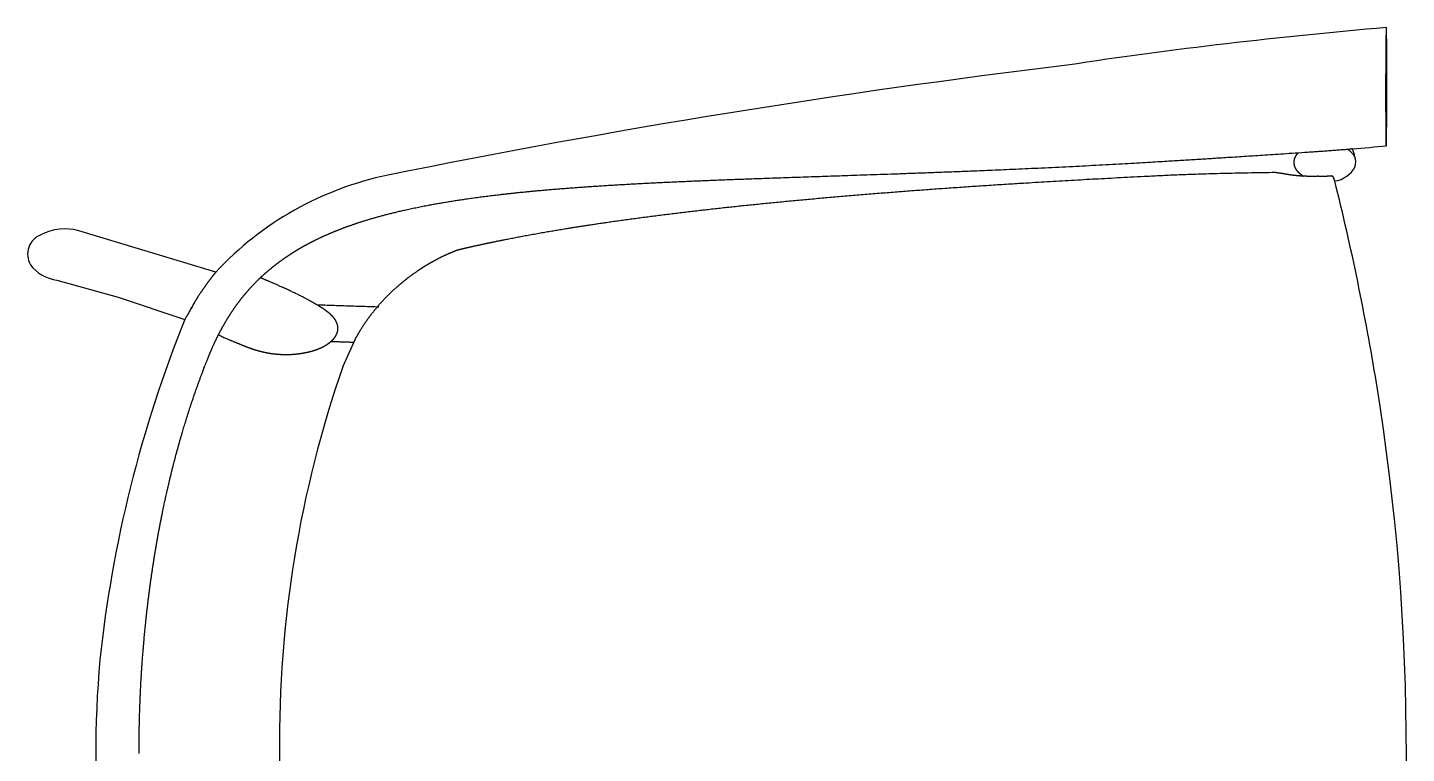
# Model space of a CAD drawing. Extents: x 68243 to 108563, y 14962 to 43474.
# Drawn here: x 90268 to 90853, y 34554 to 34862 of the extents above; entities that cross this region are included whole.
import ezdxf

# ---------------------------------------------------------------- set-up
doc = ezdxf.new("R2010")
doc.units = 0
doc.header["$LTSCALE"] = 1000
doc.header["$MEASUREMENT"] = 0
doc.layers.add('A-立面看线', color=7, linetype='Continuous')

# ---------------------------------------------------------------- blocks, each defined once
blk = doc.blocks.new('*U70')
at = {"color": 0, "ltscale": 50}
for p, q in [((-830.036603882374, -923.324634925084), (-830.0432765603928, -923.1397393351945)), ((-830.0299577776786, -923.5095314720238), (-830.036603882374, -923.324634925084)), ((-830.0233382478491, -923.6944289729727), (-830.0299577776786, -923.5095314720238)), ((-830.0167452928672, -923.8793274231575), (-830.0233382478491, -923.6944289729727)), ((-830.0101789123, -924.064226818693), (-830.0167452928672, -923.8793274231575)), ((-830.0036391054327, -924.2491271564213), (-830.0101789123, -924.064226818693)), ((-829.9971258749283, -924.4340284318896), (-830.0036391054327, -924.2491271564213)), ((-829.990639218664, -924.6189306414308), (-829.9971258749283, -924.4340284318896)), ((-829.9841791376148, -924.8038337828184), (-829.990639218664, -924.6189306414308)), ((-829.9777456323263, -924.988737849184), (-829.9841791376148, -924.8038337828184)), ((-829.9713387022275, -925.1736428390868), (-829.9777456323263, -924.988737849184)), ((-829.9649583477276, -925.3585487469973), (-829.9713387022275, -925.1736428390868)), ((-829.9586045676897, -925.5434555711108), (-829.9649583477276, -925.3585487469973)), ((-829.9522773639292, -925.7283633054176), (-829.9586045676897, -925.5434555711108)), ((-829.9459767370008, -925.9132719471963), (-829.9522773639292, -925.7283633054176)), ((-829.939702685484, -926.0981814933184), (-829.9459767370008, -925.9132719471963)), ((-829.9334552102137, -926.2830919396511), (-829.939702685484, -926.0981814933184)), ((-829.9272343118773, -926.4680032813194), (-829.9334552102137, -926.2830919396511)), ((-829.921039989058, -926.6529155160097), (-829.9272343118773, -926.4680032813194)), ((-829.9148722432892, -926.8378286377265), (-829.921039989058, -926.6529155160097)), ((-829.9087310735758, -927.0227426445053), (-829.9148722432892, -926.8378286377265)), ((-829.9026164825846, -927.2076575321116), (-829.9087310735758, -927.0227426445053)), ((-829.8965284662172, -927.3925732973003), (-829.9026164825846, -927.2076575321116)), ((-829.8904670285428, -927.5774899350217), (-829.8965284662172, -927.3925732973003)), ((-829.8844321671568, -927.7624074411724), (-829.8904670285428, -927.5774899350217)), ((-829.8784238837397, -927.9473258140642), (-829.8844321671568, -927.7624074411724)), ((-829.8724421774332, -928.1322450475855), (-829.8784238837397, -927.9473258140642)), ((-829.8664870478042, -928.3171651401644), (-829.8724421774332, -928.1322450475855)), ((-829.86055849695, -928.5020860860241), (-829.8664870478042, -928.3171651401644)), ((-829.8546565238739, -928.6870078818029), (-829.86055849695, -928.5020860860241)), ((-829.8487811278574, -928.8719305229024), (-829.8546565238739, -928.6870078818029)), ((-829.8429323107321, -929.056854008988), (-829.8487811278574, -928.8719305229024)), ((-830.2236018628646, -935.7920391907246), (-830.1359029812302, -935.662316822767)), ((-830.183690234142, -935.7330027366988), (-830.1741329135311, -935.7188657462539)), ((-830.1741329135311, -935.7188657462539), (-830.1645958621284, -935.704715075015)), ((-830.1645958621284, -935.704715075015), (-830.1550790988949, -935.6905507507472)), ((-830.1550790988949, -935.6905507507472), (-830.1455826426627, -935.6763728035148)), ((-830.1455826426627, -935.6763728035148), (-830.1361065150704, -935.6621812621452)), ((-830.1361065150704, -935.6621812621452), (-830.1266507326891, -935.6479761541705)), ((-830.1359029812302, -935.662316822767), (-830.051533915157, -935.5339832233294)), ((-830.1266507326891, -935.6479761541705), (-830.117215318438, -935.6337575117359)), ((-830.117215318438, -935.6337575117359), (-830.1078002888826, -935.619525362752)), ((-830.1078002888826, -935.619525362752), (-830.0984056636971, -935.6052797361481)), ((-830.0984056636971, -935.6052797361481), (-830.0890314628305, -935.5910206599074)), ((-830.0890314628305, -935.5910206599074), (-830.0796777066662, -935.576748166437)), ((-830.0796777066662, -935.576748166437), (-830.0703444120518, -935.5624622820906)), ((-830.0703444120518, -935.5624622820906), (-830.061031598525, -935.5481630388531)), ((-830.061031598525, -935.5481630388531), (-830.0517392871607, -935.5338504637912)), ((-830.0517392871607, -935.5338504637912), (-830.0424674962233, -935.5195245867653)), ((-830.051533915157, -935.5339832233294), (-829.9688272254662, -935.4045725582837)), ((-830.0424674962233, -935.5195245867653), (-830.0332162436953, -935.5051854375051)), ((-830.0332162436953, -935.5051854375051), (-830.0239855492528, -935.4908330467442)), ((-830.0239855492528, -935.4908330467442), (-830.0147754304453, -935.4764674412581)), ((-830.0147754304453, -935.4764674412581), (-830.0055859096319, -935.4620886526682)), ((-830.0055859096319, -935.4620886526682), (-829.9964170033836, -935.4476967105729)), ((-829.9964170033836, -935.4476967105729), (-829.9872687299594, -935.4332916429412)), ((-829.9872687299594, -935.4332916429412), (-829.9781411095973, -935.4188734797935)), ((-829.9781411095973, -935.4188734797935), (-829.9690341604255, -935.4044422519946)), ((-829.9690341604255, -935.4044422519946), (-829.9599479016888, -935.3899979884882)), ((-829.9688272254662, -935.4045725582837), (-829.8882487543815, -935.2748342887644)), ((-829.9599479016888, -935.3899979884882), (-829.9508823503893, -935.3755407192366)), ((-829.9508823503893, -935.3755407192366), (-829.941837526334, -935.3610704727762)), ((-829.941837526334, -935.3610704727762), (-829.9328134484931, -935.3465872796078)), ((-829.9328134484931, -935.3465872796078), (-829.9238101344308, -935.3320911695337)), ((-829.9238101344308, -935.3320911695337), (-829.9148276042433, -935.3175821732875)), ((-829.9148276042433, -935.3175821732875), (-829.9058658737922, -935.3030603181251)), ((-829.9058658737922, -935.3030603181251), (-829.8969249641668, -935.2885256354784)), ((-829.8969249641668, -935.2885256354784), (-829.8880048922238, -935.2739781557902)), ((-831.4667793277349, -947.6212005291454), (-831.4958487044096, -947.8720061498461)), ((-831.4371650939811, -947.370458660851), (-831.4667793277349, -947.6212005291454)), ((-831.4070061427847, -947.1197817267966), (-831.4371650939811, -947.370458660851)), ((-831.3763026156157, -946.8691709112609), (-831.4070061427847, -947.1197817267966)), ((-831.3450546581698, -946.618627396354), (-831.3763026156157, -946.8691709112609)), ((-831.3281304050997, -946.4877978138102), (-831.3450546581698, -946.618627396354)), ((-831.3109783896507, -946.3569978972082), (-831.3281304050997, -946.4877978138102)), ((-831.2935986650373, -946.2262280414288), (-831.3109783896507, -946.3569978972082)), ((-831.2759912839247, -946.0954886447435), (-831.2935986650373, -946.2262280414288)), ((-831.258156297692, -945.9647801011888), (-831.2759912839247, -946.0954886447435)), ((-831.2400937628063, -945.8341028091672), (-831.258156297692, -945.9647801011888)), ((-831.2218037317762, -945.7034571630065), (-831.2400937628063, -945.8341028091672)), ((-831.2032862614888, -945.5728435606143), (-831.2218037317762, -945.7034571630065)), ((-831.1845414068503, -945.4422623969149), (-831.2032862614888, -945.5728435606143)), ((-831.165569226856, -945.3117140677787), (-831.1845414068503, -945.4422623969149)), ((-831.1463697769723, -945.1811989684938), (-831.165569226856, -945.3117140677787)), ((-831.1269431169021, -945.0507174954109), (-831.1463697769723, -945.1811989684938)), ((-831.1072893038072, -944.9202700444584), (-831.1269431169021, -945.0507174954109)), ((-831.0874083987892, -944.7898570098769), (-831.1072893038072, -944.9202700444584)), ((-831.0673004619694, -944.6594787874055), (-831.0874083987892, -944.7898570098769)), ((-831.0469655526213, -944.5291357730748), (-831.0673004619694, -944.6594787874055)), ((-831.026403734526, -944.3988283617946), (-831.0469655526213, -944.5291357730748)), ((-831.0056150690671, -944.2685569473542), (-831.026403734526, -944.3988283617946)), ((-830.9845996193235, -944.1383219261625), (-831.0056150690671, -944.2685569473542)), ((-830.9633574497766, -944.0081236918923), (-830.9845996193235, -944.1383219261625)), ((-830.9418886223757, -943.8779626400647), (-830.9633574497766, -944.0081236918923)), ((-830.9201932045617, -943.7478391644399), (-830.9418886223757, -943.8779626400647)), ((-830.8982712623692, -943.6177536610921), (-830.9201932045617, -943.7478391644399)), ((-830.8761228605599, -943.4877065224864), (-830.8982712623692, -943.6177536610921)), ((-830.8537480667183, -943.3576981440274), (-830.8761228605599, -943.4877065224864)), ((-830.8311469494056, -943.2277289185149), (-830.8537480667183, -943.3576981440274)), ((-830.8083195774761, -943.0977992416156), (-830.8311469494056, -943.2277289185149)), ((-830.7852660182234, -942.9679095056345), (-830.8083195774761, -943.0977992416156)), ((-830.7619863438831, -942.8380601065437), (-830.7852660182234, -942.9679095056345)), ((-830.7384806227328, -942.7082514359208), (-830.7619863438831, -942.8380601065437)), ((-830.7147489261533, -942.5784838873369), (-830.7384806227328, -942.7082514359208)), ((-830.6907913294763, -942.4487578554545), (-830.7147489261533, -942.5784838873369)), ((-831.5243730854854, -948.1228743370448), (-831.552352336108, -948.3738039063464)), ((-831.4958487044096, -947.8720061498461), (-831.5243730854854, -948.1228743370448)), ((-774.3605601425115, -1327.567533550668), (-774.3889594758602, -1328.381785819816)), ((-774.5587249897035, -1333.267321374035), (-774.5869141595304, -1334.08158094564)), ((-774.5305057970108, -1332.453062842513), (-774.5587249897035, -1333.267321374035)), ((-774.5022565801828, -1331.638805350551), (-774.5305057970108, -1332.453062842513)), ((-774.4739773392303, -1330.824548902106), (-774.5022565801828, -1331.638805350551)), ((-774.4456680758431, -1330.010293496976), (-774.4739773392303, -1330.824548902106)), ((-774.4173287879075, -1329.196039135088), (-774.4456680758431, -1330.010293496976)), ((-774.3889594758602, -1328.381785819816), (-774.4173287879075, -1329.196039135088)), ((-774.7554186786438, -1338.967160155036), (-774.7833976818201, -1339.781426975358)), ((-774.7274096513029, -1338.152894365689), (-774.7554186786438, -1338.967160155036)), ((-774.6993706012199, -1337.338629611346), (-774.7274096513029, -1338.152894365689)), ((-774.6713015264195, -1336.524365890524), (-774.6993706012199, -1337.338629611346)), ((-774.643202428033, -1335.71010320526), (-774.6713015264195, -1336.524365890524)), ((-774.6150733055019, -1334.895841557038), (-774.643202428033, -1335.71010320526)), ((-774.5869141595304, -1334.08158094564), (-774.6150733055019, -1334.895841557038)), ((-749.0065652503399, -1342.841448796884), (-760.8545652942648, -1337.459492117036)), ((-759.4116885302519, -1339.442166325694), (-759.422189152272, -1339.745075327053)), ((-759.4011821710719, -1339.13925752361), (-759.4116885302519, -1339.442166325694)), ((-759.390670073888, -1338.836348920202), (-759.4011821710719, -1339.13925752361)), ((-759.3801522388476, -1338.533440517334), (-759.390670073888, -1338.836348920202)), ((-759.3696286649538, -1338.230532312606), (-759.3801522388476, -1338.533440517334)), ((-774.9506411949005, -1344.667049514275), (-774.9784100290035, -1345.481323528322)), ((-774.9228423367495, -1343.852776522894), (-774.9506411949005, -1344.667049514275)), ((-774.8950134538591, -1343.03850455863), (-774.9228423367495, -1343.852776522894)), ((-774.8671545463658, -1342.224233619723), (-774.8950134538591, -1343.03850455863)), ((-774.8392656155465, -1341.409963709739), (-774.8671545463658, -1342.224233619723)), ((-774.8113466604118, -1340.595694826741), (-774.8392656155465, -1341.409963709739)), ((-774.7833976818201, -1339.781426975358), (-774.8113466604118, -1340.595694826741)), ((-759.6102190999864, -1345.197471247229), (-759.6206106949394, -1345.500384008948)), ((-759.5998217678716, -1344.894558683518), (-759.6102190999864, -1345.197471247229)), ((-759.5894186957739, -1344.591646316389), (-759.5998217678716, -1344.894558683518)), ((-759.5790098860907, -1344.288734146961), (-759.5894186957739, -1344.591646316389)), ((-759.5685953375523, -1343.985822174422), (-759.5790098860907, -1344.288734146961)), ((-759.5581750504407, -1343.682910399162), (-759.5685953375523, -1343.985822174422)), ((-759.5477490268677, -1343.379998820557), (-759.5581750504407, -1343.682910399162)), ((-759.5373172647251, -1343.077087440513), (-759.5477490268677, -1343.379998820557)), ((-759.5268797620411, -1342.774176258259), (-759.5373172647251, -1343.077087440513)), ((-759.5164365233177, -1342.471265272936), (-759.5268797620411, -1342.774176258259)), ((-759.5059875464485, -1342.168354486304), (-759.5164365233177, -1342.471265272936)), ((-759.49553283157, -1341.865443897186), (-759.5059875464485, -1342.168354486304)), ((-759.4850723776999, -1341.562533506411), (-759.49553283157, -1341.865443897186)), ((-759.474606185262, -1341.259623314196), (-759.4850723776999, -1341.562533506411)), ((-759.4641342552386, -1340.956713319625), (-759.474606185262, -1341.259623314196)), ((-759.4536565862218, -1340.65380352347), (-759.4641342552386, -1340.956713319625)), ((-759.4431731799068, -1340.350893926443), (-759.4536565862218, -1340.65380352347)), ((-759.4326840351605, -1340.047984526624), (-759.4431731799068, -1340.350893926443)), ((-759.422189152272, -1339.745075327053), (-759.4326840351605, -1340.047984526624)), ((-749.0065652503399, -1342.841448796884), (-744.0701037389081, -1344.525866124022)), ((-744.0701037389081, -1344.525866124022), (-739.1158216909134, -1346.157124345613)), ((-775.171951189328, -1351.181270226647), (-775.1994798291362, -1351.995552397726)), ((-775.1443925254516, -1350.366989071685), (-775.171951189328, -1351.181270226647)), ((-775.1168038379274, -1349.552708932999), (-775.1443925254516, -1350.366989071685)), ((-775.0891851245105, -1348.738429812263), (-775.1168038379274, -1349.552708932999)), ((-775.0615363877387, -1347.924151710613), (-775.0891851245105, -1348.738429812263)), ((-775.0338576262056, -1347.109874629095), (-775.0615363877387, -1347.924151710613)), ((-775.0061488397678, -1346.295598567158), (-775.0338576262056, -1347.109874629095)), ((-774.9784100290035, -1345.481323528322), (-775.0061488397678, -1346.295598567158)), ((-759.6931911910433, -1347.620778840137), (-759.7035368796405, -1347.92369317179)), ((-759.6828397642894, -1347.317864704222), (-759.6931911910433, -1347.620778840137)), ((-759.6724825979709, -1347.014950763842), (-759.6828397642894, -1347.317864704222)), ((-759.6621196937813, -1346.712037019475), (-759.6724825979709, -1347.014950763842)), ((-759.6517510524263, -1346.409123471763), (-759.6621196937813, -1346.712037019475)), ((-759.6413766708029, -1346.106210120226), (-759.6517510524263, -1346.409123471763)), ((-759.6309965525834, -1345.803296966958), (-759.6413766708029, -1346.106210120226)), ((-759.6206106949394, -1345.500384008948), (-759.6309965525834, -1345.803296966958)), ((-739.1158216909134, -1346.157124345613), (-734.1442915428815, -1347.735034981233)), ((-734.1442915428815, -1347.735034981233), (-729.1560877217398, -1349.259415714943)), ((-729.1560877217398, -1349.259415714943), (-724.1517865790956, -1350.73009041202)), ((-724.1517865790956, -1350.73009041202), (-719.1319663299037, -1352.146889148775)), ((-775.2269784448672, -1352.809835582186), (-775.2544470348366, -1353.624119781933)), ((-775.1994798291362, -1351.995552397726), (-775.2269784448672, -1352.809835582186)), ((-719.1319663299037, -1352.146889148775), (-714.097206981085, -1353.509648220701)), ((-714.097206981085, -1353.509648220701), (-709.0480902648378, -1354.81821017171)), ((-709.0480902648378, -1354.81821017171), (-703.9851995748686, -1356.072423805119)), ((-703.9851995748686, -1356.072423805119), (-698.9091198912392, -1357.272144206698)), ((-698.9091198912392, -1357.272144206698), (-693.8204377242018, -1358.417232755979)), ((-693.8204377242018, -1358.417232755979), (-688.7197410341014, -1359.507557144287)), ((-688.7197410341014, -1359.507557144287), (-683.6076191746615, -1360.542991392969)), ((-683.6076191746615, -1360.542991392969), (-678.484662817671, -1361.523415865784)), ((-678.484662817671, -1361.523415865784), (-673.3514638846882, -1362.448717278705)), ((-673.3514638846882, -1362.448717278705), (-668.2086154830122, -1363.318788720862)), ((-668.2086154830122, -1363.318788720862), (-663.0567118369745, -1364.133529661485)), ((-663.0567118369745, -1364.133529661485), (-657.8963482103463, -1364.892845962226)), ((-657.8963482103463, -1364.892845962226), (-652.7281208534223, -1365.596649889063)), ((-652.7281208534223, -1365.596649889063), (-647.5526269167021, -1366.244860121165)), ((-647.5526269167021, -1366.244860121165), (-642.3704643955571, -1366.837401764395)), ((-642.3704643955571, -1366.837401764395), (-637.1822320560168, -1367.374206352411)), ((-637.1822320560168, -1367.374206352411), (-631.9885293605766, -1367.855211863382)), ((-631.9885293605766, -1367.855211863382), (-626.7899564071995, -1368.280362718098)), ((-626.7899564071995, -1368.280362718098), (-621.5871138592138, -1368.649609794156)), ((-621.5871138592138, -1368.649609794156), (-616.3806028676918, -1368.962910425937)), ((-616.3806028676918, -1368.962910425937), (-611.1710250112046, -1369.220228416336)), ((-611.1710250112046, -1369.220228416336), (-605.9589822221278, -1369.421534033085)), ((-605.9589822221278, -1369.421534033085), (-600.7450767170958, -1369.56680401614)), ((-600.7450767170958, -1369.56680401614), (-595.5299109258503, -1369.656021580056)), ((-595.5299109258503, -1369.656021580056), (-590.3140874304227, -1369.689176417494)), ((-590.3140874304227, -1369.689176417494), (-585.0982088810088, -1369.666264696716)), ((-585.0982088810088, -1369.666264696716), (-579.882330331211, -1369.68917641764))]:
    blk.add_line(p, q, dxfattribs=at)
at = {"color": 0}
for p, q in [((-789.2058851409038, -1396.668932738277), (-806.780795162229, -1454.829338131603)), ((-778.5944019509316, -1438.06597330021), (-769.1708608193439, -1409.809273073915)), ((-785.8575806289391, -1464.062802363231), (-778.5944019509316, -1438.06597330021))]:
    blk.add_line(p, q, dxfattribs=at)
for centre, radius, start, end in [((-585.0920420872717, -1867.11283628302), 975.550192249895, 80.61900168671195, 99.27014285602023), ((-869.7087339465761, -2378.712552516445), 1478.894624179272, 88.95471450199835, 90.89907236746163), ((1191.049956916771, -723.6945922009472), 2091.408725176233, 184.8357637897574, 188.5748288633883), ((-3449.832268500995, -1121.788187530459), 2616.513919603852, 4.54506462450042, 4.861090837508226), ((-576.6071953324536, -1922.640367159169), 1031.7195002183, 99.2384399183474, 104.0949098297673), ((-831.5807550261197, -941.167776652539), 28.51837897128431, 103.319060432532, 110.4535877416074), ((-835.9326864625746, -919.6165590829187), 6.584854351966611, 72.54834565271442, 109.6835802996124), ((-839.1459697410428, -923.4661539139925), 11.38246527609136, 7.491232677543612, 62.88380837247816), ((2776.317359409786, -591.599394566394), 3680.171068213443, 186.9282621188704, 191.4735417712179), ((-695.5539145913481, -1295.871292076656), 137.5894470908404, 191.6444716186186, 227.1045688379612), ((-567.8588638479068, -910.5443347902183), 538.3233217352295, 248.0398812063734, 263.9330481574871), ((-585.134689058932, -1003.218822045019), 444.4033596211599, 264.8851242578325, 286.0517642023325), ((-785.597879174953, -1460.62563828018), 21.96162619517032, 164.6967032344201, 207.8710586676449), ((-802.1037581477613, -1462.210007467045), 16.35148717702411, 306.6946968759334, 353.4938141724365), ((-796.792191572611, -1467.723785832291), 8.809364747394882, 201.080507550674, 300.4108883697984)]:
    blk.add_arc(centre, radius, start, end, dxfattribs=at)
blk.add_open_spline([(-842.7298842868167, -900.0646161649784), (-842.7306727858395, -900.0660479630315), (-842.7378780609179, -900.0682035493373), (-842.7652477870251, -900.0728754096344), (-842.8267197810201, -900.0781717921636), (-842.9199707201442, -900.0836509380606), (-843.1282830068267, -900.0926677005773), (-843.492507295874, -900.103333007617), (-844.2760978576407, -900.1204301859398), (-845.5982050033053, -900.1401485417446), (-847.237852042439, -900.1588470592251), (-849.1279866329533, -900.1762136236357), (-851.2015515908643, -900.1920240039326), (-857.0680758393828, -900.2297561092273), (-865.7545538943432, -900.2497148999682), (-871.6773492817665, -900.2354116036295), (-878.5151557889876, -900.2024591887603), (-884.4038864666309, -900.1496151358733), (-886.4880502723499, -900.1284233367187), (-888.3878855334024, -900.1061507249833), (-890.0357839146473, -900.0832152574294), (-891.1003898759445, -900.0644457603339), (-891.6762232692054, -900.0526000452664), (-892.1510449827656, -900.0408249932225), (-892.5164132875052, -900.0292687174224), (-892.725127351001, -900.0195920959959), (-892.8183506764944, -900.0139011648134), (-892.8702295942094, -900.0090959170775), (-892.8927585487836, -900.0063032026374), (-892.906530253149, -900.003644301949), (-892.9142603680448, -899.9999999999418)], degree=2, dxfattribs=at)
at = {"color": 0, "ltscale": 50}
for points, degree, knots in [([(-786.8016423539084, -1377.802657463893), (-788.7945976294595, -1375.690115221121), (-792.0317747574336, -1371.772747517782), (-794.847632617988, -1367.980088877739), (-797.5105305896286, -1363.981802343493), (-800.2054019157113, -1359.470542370516), (-802.7313813652618, -1354.663648331581), (-804.9565004601845, -1349.924777889275), (-807.031860593408, -1344.975764285482), (-808.8357458593055, -1340.15836643512), (-810.579096621168, -1335.013769595302), (-812.3069794282819, -1329.272442764704), (-813.944703210198, -1323.195046973706), (-815.4843893231282, -1316.775147682056), (-817.118543847364, -1309.116857208268), (-818.5985586569223, -1301.014838259754), (-819.8361561617894, -1293.360415899879), (-820.9940817767692, -1285.227733087115), (-821.9445302824206, -1277.629598427389), (-822.9822740091313, -1268.401899990582), (-824.0751878061128, -1256.852142011368), (-825.0968550049929, -1244.169549888524), (-826.0296714831165, -1230.319059904927), (-826.8938997211299, -1215.104009516857), (-827.4967844081384, -1202.438888191871), (-828.07234956496, -1189.254680942395), (-828.7113357746948, -1172.584923586313), (-829.2794873912499, -1156.59446974688), (-829.828878689963, -1140.370941184723), (-830.3719237773457, -1124.147196616905), (-831.0020648687641, -1105.806180339699), (-831.7997399223732, -1084.312467710566), (-832.6782027162444, -1062.867364503327), (-833.9919788187253, -1033.843911916905), (-835.744339183897, -1002.100465989526), (-836.9381158509987, -982.5587962208228), (-838.0694053861189, -964.7296694436955), (-839.136611898999, -948.0287299916672), (-840.64918221484, -925.2919148278888), (-841.5241702426865, -914.6023236972687), (-841.5371431494204, -914.4438761982747)], 2, [0, 0, 0, 1, 2, 3, 4, 5, 6, 7, 8, 9, 10, 11, 12, 13, 14, 15, 16, 17, 18, 19, 20, 21, 22, 23, 24, 25, 26, 27, 28, 29, 30, 31, 32, 33, 34, 35, 36, 37, 38, 38.01519431334253, 38.01519431334253, 38.01519431334253]), ([(-841.1758913158501, -916.3269934126292), (-841.0857313929173, -916.2007678383525), (-840.9951709054549, -916.0776069330896), (-840.8132488014653, -915.8374144605768), (-840.7040797869704, -915.7027529536717), (-840.4493258329803, -915.4042993985495), (-840.3197030587598, -915.2614234848443), (-840.0559659158644, -914.9883733850729), (-839.9222179906519, -914.8584248763655), (-839.6509634326994, -914.6116809412924), (-839.5138323832161, -914.4950418694207), (-839.2365627432391, -914.2752295169776), (-839.0968010850029, -914.172138582202), (-838.8150240920386, -913.9795871955139), (-838.6776814881323, -913.8926474732725), (-838.4100880654696, -913.7374399710388), (-838.2796245423069, -913.667237326983), (-838.152494207312, -913.60443579001), (-838.1463026662568, -913.601377210056), (-838.1401190312408, -913.5983361848921), (-838.1339353962248, -913.5952951597283)], 3, [1, 1, 1, 1, 2, 2, 3, 3, 4, 4, 5, 5, 6, 6, 7, 7, 8, 8, 9, 9, 9, 9.048702310547185, 9.048702310547185, 9.048702310547185, 9.048702310547185]), ([(-789.2058851409038, -1396.668932738277), (-789.1993406067195, -1396.674338494748), (-788.6006282704566, -1397.168554046089), (-787.3708497749612, -1398.156694915451), (-785.8959761063907, -1399.297108100349), (-784.3888241864424, -1400.419191515306), (-782.8614736324471, -1401.514070632547), (-781.3269070036658, -1402.573724453716), (-779.77396145067, -1403.606252200218), (-778.203153168417, -1404.611398932175), (-775.87041511407, -1406.047184505966), (-769.1708608193439, -1409.809273073915)], 2, [1.989014191404935, 1.989014191404935, 1.989014191404935, 2, 3, 4, 5, 6, 7, 8, 9, 10, 11, 11, 11])]:
    blk.add_open_spline(points, degree=degree, knots=knots, dxfattribs=at)
for points in [[(-841.3620083586338, -916.5995217285235), (-841.2619605594009, -916.4474919612112), (-841.1758913158501, -916.3269934126292)], [(-828.5265192125462, -922.1493719838763), (-828.5515445143246, -922.1557540833892), (-828.6034543875976, -922.1696186862973), (-828.6779600588998, -922.1902849813487), (-828.7683061342686, -922.2177279262105), (-828.8532927016313, -922.2458230231423), (-828.9357680545454, -922.275466930645), (-829.0157802105132, -922.3067063933995), (-829.0933768117429, -922.3395884152415), (-829.1686067970659, -922.3741589575511), (-829.2331240248241, -922.4062902385194), (-829.2782851017782, -922.4301961840392), (-829.3305975767871, -922.4590011239634), (-829.3982333635977, -922.4993001320545), (-829.4635099666793, -922.5413749900908), (-829.526475935585, -922.5852682179247), (-829.5871797860946, -922.6310222574248), (-829.6456700288418, -922.6786794804502), (-829.7019951681705, -922.7282821401895), (-829.7562037967564, -922.7798725371104), (-829.8083444576387, -922.8334925972304), (-829.8584658037435, -922.8891850584623), (-829.9005666983903, -922.9397259954858), (-829.9414657214402, -922.991757353404), (-829.9848717403329, -923.0514191483817), (-830.0239129572947, -923.109117154745), (-830.0419802681445, -923.1376871710527)], [(-827.8606558241099, -921.9821709094831), (-827.8607161193831, -921.9819576423179), (-828.5265192125462, -922.1493719838763)], [(-829.8429323110176, -929.0568540106033), (-829.803932396524, -930.2581792291166), (-829.7993296724271, -931.945495799795), (-829.8092312726876, -932.9317129866395), (-829.8317078947857, -933.8928423537582), (-829.8658553920377, -934.8285042155039), (-829.9227690308362, -935.9668471827026), (-829.9996020922244, -937.0600317305507), (-830.0707328538829, -937.9055769588012), (-830.154243496334, -938.7499514062365), (-830.2508840358096, -939.5928660879144), (-830.3614053792317, -940.4340315265581), (-830.4865551254024, -941.2731601520209), (-830.6183104876291, -942.057643820488), (-830.6859505947032, -942.42268131928)], [(-830.183698915811, -935.7330155503878), (-830.3759306588418, -936.0170884782274), (-830.6944386081323, -936.4296755360992), (-830.9198870537675, -936.701548068726), (-831.1504388984995, -936.9601539824362), (-831.3856398078351, -937.2051495639171), (-831.6250243005106, -937.4362454394577), (-831.8681192246713, -937.6532055231946), (-832.1144466498208, -937.8558472971781), (-832.3635267215814, -938.0440416403435), (-832.614880445808, -938.2177121823188), (-832.8680323849658, -938.3768342620751), (-833.1225132134805, -938.5214334708144), (-833.3778621411184, -938.6515838457417), (-833.6336291701209, -938.7674057343829), (-833.8893771652274, -938.8690633814695), (-834.2690271005249, -938.9995749721129), (-834.6523665968871, -939.0912945123273), (-835.0270614571273, -939.161961267775), (-835.5073242987546, -939.2051314647979), (-835.7373009000075, -939.2051442278607)], [(-830.207959128431, -935.7687152487488), (-830.1958290217644, -935.750865398586), (-830.183698915811, -935.7330155503878)], [(-839.6362840601232, -937.6253793559008), (-839.7392298404939, -937.5362436397991), (-839.840917566311, -937.4420662440534)], [(-835.7373009000075, -939.2051442278607), (-835.962854906913, -939.2051274960977), (-836.3183931314743, -939.1738043270161), (-836.580760807894, -939.1372078424756), (-836.8452691969069, -939.0864816670946), (-837.1115117103309, -939.0212332948577), (-837.3790574732066, -938.9411059337144), (-837.6474500812728, -938.8457871550199), (-837.9162180985677, -938.7349970787327), (-838.1848664466088, -938.6085107727267), (-838.4528815692975, -938.4661557429499), (-838.7197365288721, -938.3078123601153), (-838.9848923717291, -938.1334185002488), (-839.247801100706, -937.942972082601), (-839.5079088520597, -937.7365331679903), (-839.6362840601232, -937.6253793559008)], [(-830.6859505947032, -942.42268131928), (-830.6883708853802, -942.4357191799791), (-830.6907911770431, -942.448757039776)], [(-798.6510704535467, -1294.073393758503), (-798.6945547626092, -1293.891755098317), (-799.8924440560331, -1288.861867807689), (-801.6247235127921, -1280.872231977715), (-802.925730160594, -1274.528729969214), (-804.6835853236171, -1265.468084076667), (-806.4281748310677, -1255.604017702644), (-807.7855516963355, -1247.461389788441), (-809.7835071143836, -1234.74675208205), (-812.2560664336052, -1217.142064688684), (-814.5777873027364, -1198.734604656958), (-816.6847558327372, -1180.205670425887), (-818.6692997619102, -1161.024108005149), (-820.5815657427265, -1140.633601099791), (-822.3654199229532, -1119.69584774517), (-824.0263242393175, -1098.275959163875), (-825.5697595229631, -1076.439055396069), (-827.0012150030707, -1054.250261760215), (-828.3261826502458, -1031.774707697463), (-829.55017323426, -1009.077525024084), (-831.1021218368187, -977.6115021687292), (-831.552352336108, -948.3738039063464)], [(-798.5740458203472, -1294.276847369576), (-798.6127113526072, -1294.17517599494), (-798.6510704535467, -1294.073393758503)], [(-760.8545652948287, -1337.459492117312), (-760.9359761975484, -1337.416015710711), (-761.8297638894946, -1336.93574292869), (-763.9113041570599, -1335.748322033425), (-766.4106543753896, -1334.187314575727), (-768.8459083876605, -1332.530734594533), (-771.2164405821022, -1330.782022707674), (-773.5216292133882, -1328.944616348323), (-775.7608489495033, -1327.02194826222), (-777.9334912551731, -1325.017464530785), (-780.0388789303543, -1322.934550246762), (-782.0214608268852, -1320.835239507636), (-784.1026652943183, -1318.486236893557), (-785.7503182747805, -1316.472349117234), (-787.3634905782783, -1314.419247902944), (-789.4074375504279, -1311.593288568954), (-790.8554046687022, -1309.410822035803), (-792.2598317096672, -1307.1971228701), (-793.5710956257208, -1304.926762920062), (-794.4128657521196, -1303.395296091156), (-795.6255746221796, -1301.072787024881), (-796.9195249239838, -1298.305959822945), (-798.032295783014, -1295.701384093758), (-798.5740458203472, -1294.276847369576)], [(-765.3768746931801, -1344.859910299609), (-765.6491329574674, -1344.859209208676), (-766.0658484612213, -1344.897463257643), (-766.5621304592878, -1344.97312634105), (-767.2093027479623, -1345.146618462037), (-767.8363145711464, -1345.384336935269), (-768.3295675531917, -1345.625112688111), (-768.6893761966603, -1345.825845004772), (-769.0262090064898, -1346.035468747999), (-769.5173130743697, -1346.3728930816), (-769.980674118644, -1346.748390587105), (-770.4314047785592, -1347.140765662843), (-770.8576699734349, -1347.559715877884), (-771.3186023193139, -1348.036993653019), (-771.9332181443333, -1348.745423737026), (-772.4785695786886, -1349.434793101318), (-772.891882517375, -1349.992667990606), (-773.2268913839034, -1350.463497294942), (-773.5542295387422, -1350.93996549338), (-773.9093534189415, -1351.472265892502), (-774.5161621934421, -1352.409030456824), (-775.3146170533837, -1353.714685626037), (-776.084257661345, -1355.037381958362), (-776.8301213879258, -1356.373743536125), (-777.6285494047788, -1357.851275433728), (-778.5655648999473, -1359.640555489968), (-779.562930397853, -1361.613988357407), (-780.5345709882931, -1363.600287636873), (-781.5032948769476, -1365.640132096742), (-782.5204810077939, -1367.84147573782), (-784.0836831544693, -1371.32410654155), (-785.5777444692812, -1374.836909923455), (-786.1688997067376, -1376.261967135215)], [(-765.3654166184497, -1344.85988988998), (-765.3711456564488, -1344.859900095034), (-765.3768746931801, -1344.859910299609)], [(-754.2700288426731, -1366.847752304981), (-754.2705244986792, -1366.178394476708), (-754.3112913760069, -1364.818007349852), (-754.4008782960846, -1363.392959121964), (-754.5363671070245, -1361.988900052151), (-754.671550788451, -1360.953812885928), (-754.8242939731972, -1359.923305005068), (-755.0138838308867, -1358.898982942614), (-755.2144208160407, -1357.916762857742), (-755.4453285660438, -1356.964790674232), (-755.6926826278032, -1356.023622968511), (-755.9778874916465, -1355.093296907726), (-756.1754207751928, -1354.49483912882), (-756.3759954912493, -1353.927158870647), (-756.5851936698582, -1353.372950111225), (-756.8067681133016, -1352.823626975223), (-757.0412428466407, -1352.279742371655), (-757.2891419703428, -1351.741849224418), (-757.5426117827137, -1351.227479184163), (-757.7943725036857, -1350.747875924804), (-758.0522674551103, -1350.286314521654), (-758.3229235491654, -1349.832224940648), (-758.6069503755589, -1349.386499693021), (-758.904957741921, -1348.950031427827), (-759.2068648656877, -1348.538279967819), (-759.5013735284028, -1348.163346805493), (-759.7980815140963, -1347.810707608616), (-760.0397167585397, -1347.543929504624), (-760.2869753672494, -1347.282546249728), (-760.6168026432442, -1346.961212124588), (-760.9597505389302, -1346.655169352816), (-761.2936026399275, -1346.383989649796), (-761.6158375223695, -1346.144618049904), (-761.9487335160247, -1345.920457568442), (-762.3027852493378, -1345.706713573032), (-762.6680375043215, -1345.51338612054), (-763.0316967535655, -1345.346509737181), (-763.3889234655835, -1345.207940026288), (-763.7379087543632, -1345.095069879419), (-764.0929794168624, -1345.00282170772), (-764.4528803973026, -1344.93218952723), (-764.816351887479, -1344.884171990401), (-765.1821277506897, -1344.859773392935), (-765.3654166184497, -1344.85988988998)], [(-762.6405510858149, -1395.539686783173), (-761.0570885565394, -1392.252413898343), (-760.0243640387253, -1389.744836683065), (-759.572632572048, -1388.645114633458), (-759.1226723272466, -1387.544777939271), (-758.7617679498871, -1386.656406023772), (-758.512805984763, -1386.04008093258), (-758.1775188474803, -1385.204298516168), (-757.7389860075928, -1384.08641842159), (-757.358789526952, -1383.084065481322), (-757.0323398683286, -1382.193272927121), (-756.7160876503058, -1381.292919053798), (-756.4139839880736, -1380.38786372522), (-756.1280855225632, -1379.47777987663), (-755.9274151062855, -1378.791178412401), (-755.7266527484207, -1378.075580174642), (-755.4796460966736, -1377.105876135174), (-755.1464821678783, -1375.655781391397), (-754.7926429013842, -1373.703449427572), (-754.5286941726772, -1371.736691231315), (-754.3541714385756, -1369.759949160667), (-754.271279813207, -1367.839626010449), (-754.2700668989346, -1366.909730250409)], [(-754.2700668989346, -1366.909730250409), (-754.2700478700972, -1366.878741276712), (-754.2700288426731, -1366.847752304981)], [(-786.7545207888579, -1377.852410512409), (-786.7780815714505, -1377.827533987525), (-786.8016423539084, -1377.802657463893)], [(-786.1688997067376, -1376.261967135215), (-786.4554847677937, -1376.952818006204), (-786.8012061705194, -1377.803117987351)], [(-701.6861132156209, -1416.097076735052), (-705.4038893561283, -1415.203651391668), (-713.1592348947343, -1413.185533354161), (-719.1924334317191, -1411.477119179777), (-724.8259002639206, -1409.822107490603), (-731.9420977191567, -1407.566110200118), (-737.1604822358695, -1405.794439850739), (-743.1560255666027, -1403.685782627508), (-749.1276502839628, -1401.425233763832), (-752.1675491350506, -1400.225784368449), (-754.0353060591151, -1399.465026470221), (-755.3988387107765, -1398.89643073373), (-756.7565668512543, -1398.314227062423), (-759.7302142427525, -1396.997953588201), (-763.0604910613347, -1395.335185321266), (-765.1964485274184, -1394.20507352626), (-768.2520863238769, -1392.492724376338), (-771.1711373610451, -1390.667582815804), (-774.0220486674261, -1388.785340819843), (-776.7550385362902, -1386.77472271728), (-778.531183701758, -1385.395493340038), (-780.2640191151713, -1383.974769959139), (-782.7661718539784, -1381.808820102844), (-785.575936713778, -1379.095590106328), (-786.7545207888579, -1377.852410512409)], [(-774.3006604365873, -1406.941619751364), (-774.2753389789414, -1406.956038681747), (-774.2500175231271, -1406.970457612973)], [(-774.1855834379203, -1406.995267868653), (-774.2171577019562, -1406.977404458536), (-774.248731966698, -1406.959541048564)], [(-769.1708608193439, -1409.809273073915), (-769.1526308647371, -1409.759580293117), (-769.1344009104159, -1409.709887512727)], [(-701.1960152067732, -1416.214522333423), (-701.4411045746674, -1416.155950528788), (-701.6861132156209, -1416.097076735052)], [(-585.0982088805722, -1429.239820578528), (-593.4427528344895, -1429.240061375793), (-605.9669823664972, -1428.862385447035), (-618.5230023204549, -1428.290243784984), (-631.0543802467982, -1427.324535574371), (-639.3971193734669, -1426.547346777981), (-647.5987591503053, -1425.649626714658), (-655.6283648856115, -1424.641144332636), (-663.6111080932569, -1423.506271168677), (-671.5734808928628, -1422.237867719377), (-679.5125407463547, -1420.832485546154), (-687.4253451143886, -1419.28667661488), (-696.2946274787755, -1417.385862908646), (-701.1960152067732, -1416.214522333423)]]:
    blk.add_open_spline(points, degree=2, dxfattribs=at)

msp = doc.modelspace()

# ---------------------------------------------------------------- block references
at = {"layer": 'A-立面看线', "rotation": 270}
msp.add_blockref('*U70', (91744.9809934143, 33968.96342505788), dxfattribs=at)

doc.saveas('drawing.dxf')
